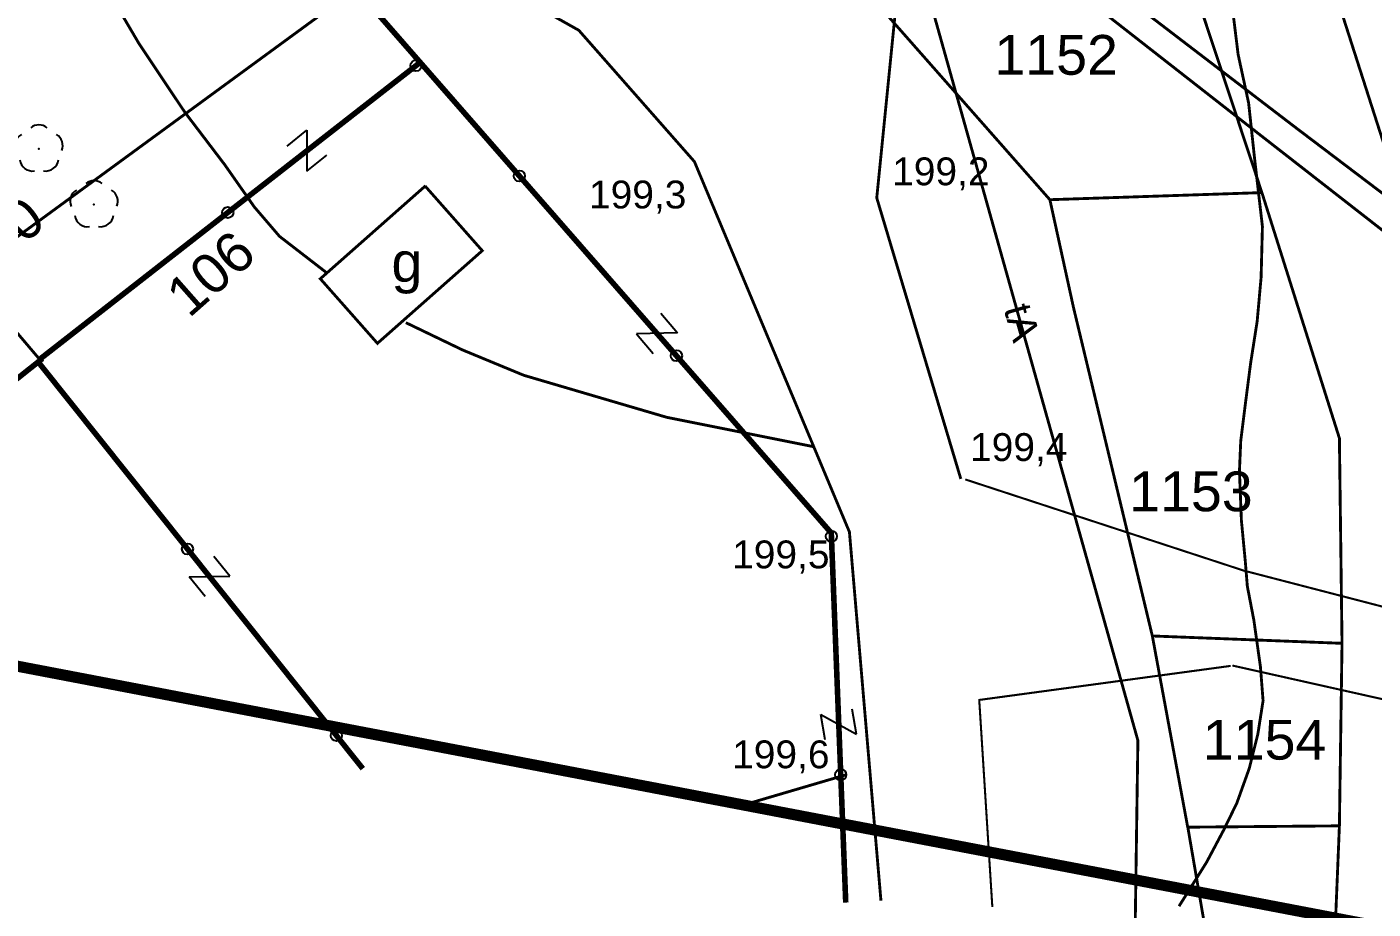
# Model space of a CAD drawing. Extents: x 7572697 to 7573818, y 5546684 to 5547005.
# Drawn here: x 7573426.02 to 7573468.32, y 5546802.56 to 5546830.29 of the extents above; entities that cross this region are included whole.
import ezdxf
from ezdxf.enums import TextEntityAlignment as Align

# ---------------------------------------------------------------- set-up
doc = ezdxf.new("R2010")
doc.units = 0
doc.header["$MEASUREMENT"] = 0
doc.linetypes.add('2', pattern=[1, 0.5, -0.5])
doc.linetypes.add('901', pattern=[0])
doc.styles.add('STYL_ARIAL', font='Arial', dxfattribs={"oblique": 0.1})

# ---------------------------------------------------------------- blocks, each defined once
blk = doc.blocks.new('922')
at = {"color": 0}
for centre, radius, start, end in [((-0.35, 0.1), 0.4, 119.8482, 203.5195), ((0, 0.35), 0.4, 50.114, 129.886), ((0.35, 0.1), 0.4, 336.8845, 60.1518), ((-0.2, -0.3), 0.4, 187.477, 278.4788), ((0.2, -0.275), 0.425, 262.6459, 349.6289)]:
    blk.add_arc(centre, radius, start, end, dxfattribs=at)
blk.add_point((0, 0), dxfattribs=at)
blk = doc.blocks.new('991')
at = {"color": 0}
for p, q in [((-0.4, 0.5), (0.4, 0.5)), ((0.4, 0.5), (-0.4, -0.5)), ((-0.4, -0.5), (0.4, -0.5))]:
    blk.add_line(p, q, dxfattribs=at)

msp = doc.modelspace()

# ---------------------------------------------------------------- linework, layer by layer
at = {"color": 30, "const_width": 0.09}
msp.add_lwpolyline([(7573407.2079, 5546865.3642), (7573413.9766, 5546858.0177), (7573434.1176, 5546846.2963), (7573453.8294, 5546833.1386), (7573460.9283, 5546807.8632), (7573460.8457, 5546802.1676)], dxfattribs=at)
at = {"color": 3, "linetype": '901', "const_width": 0.175}
for points in [[(7573406.7127, 5546864.9267), (7573414.1418, 5546856.7135), (7573421.5296, 5546848.4012), (7573422.5201, 5546847.2868), (7573436.3877, 5546831.4546), (7573451.2953, 5546814.3843), (7573451.7493, 5546802.7702)], [(7573426.422, 5546819.842), (7573438.3783, 5546829.1752)], [(7573418.443, 5546813.452), (7573426.5128, 5546819.8682)], [(7573426.39, 5546819.7444), (7573436.5765, 5546806.9783)]]:
    msp.add_lwpolyline(points, dxfattribs=at)
at = {"color": 0, "const_width": 0.09}
for points in [[(7573467.0944, 5546801.1358), (7573467.2595, 5546805.1805), (7573467.342, 5546810.9174), (7573467.2595, 5546817.3642), (7573464.8244, 5546825.0822), (7573462.7608, 5546831.3143), (7573459.1288, 5546835.9534), (7573450.0076, 5546843.7126), (7573444.1551, 5546847.3611), (7573442.174, 5546848.4755), (7573439.1611, 5546850.374), (7573432.5988, 5546854.1298), (7573428.2239, 5546855.5331), (7573423.428, 5546858.3148), (7573417.7324, 5546862.4008), (7573415.6688, 5546863.9279)], [(7573426.1438, 5546861.8725), (7573430.3123, 5546858.4881), (7573446.9452, 5546849.8209), (7573456.2728, 5546844.1088), (7573461.1512, 5546840.3117), (7573466.8881, 5546832.1232), (7573470.0248, 5546822.3416), (7573470.1074, 5546811.6768), (7573470.1486, 5546805.7748), (7573470.1074, 5546800.8469)], [(7573462.4967, 5546805.1227), (7573461.3823, 5546811.1485), (7573458.906, 5546821.4666), (7573458.1631, 5546824.8592), (7573452.9627, 5546830.7612), (7573444.2542, 5546840.7492), (7573433.9031, 5546852.6852), (7573428.5789, 5546858.711), (7573426.3502, 5546861.1048)], [(7573438.5344, 5546825.2877), (7573440.3293, 5546823.2574), (7573437.0354, 5546820.3453), (7573435.2412, 5546822.3748), (7573438.5448, 5546825.2955)], [(7573458.1631, 5546824.8593), (7573464.8245, 5546825.0822)], [(7573467.3421, 5546810.9174), (7573461.3823, 5546811.1485)], [(7573462.4967, 5546805.1393), (7573467.2596, 5546805.1806)], [(7573463.4872, 5546799.3611), (7573462.4967, 5546805.1393)]]:
    msp.add_lwpolyline(points, dxfattribs=at)
at = {"color": 0, "linetype": '2'}
for points, const_width in [([(7573410.6189, 5546863.0727), (7573426.2759, 5546845.735), (7573436.7591, 5546833.898), (7573443.3627, 5546830.1835), (7573446.9947, 5546826.0562), (7573451.8649, 5546814.4173), (7573452.8554, 5546802.828)], 0.09), ([(7573455.3648, 5546816.0847), (7573452.7234, 5546824.917), (7573453.3837, 5546831.5206), (7573455.6124, 5546834.905)], 0.09), ([(7573447.0481, 5546825.8278), (7573447.0473, 5546825.829), (7573447.0465, 5546825.8302), (7573447.0458, 5546825.8313), (7573447.0451, 5546825.8326), (7573447.0445, 5546825.8338), (7573447.0439, 5546825.8351), (7573447.0433, 5546825.8364), (7573447.0428, 5546825.8377), (7573447.0424, 5546825.839), (7573447.042, 5546825.8403), (7573447.0416, 5546825.8417), (7573447.0413, 5546825.843), (7573447.041, 5546825.8444), (7573447.0408, 5546825.8458), (7573447.0406, 5546825.8471), (7573447.0405, 5546825.8485), (7573447.0404, 5546825.8499), (7573447.0404, 5546825.8513), (7573447.0404, 5546825.8527), (7573447.0405, 5546825.8541), (7573447.0406, 5546825.8555), (7573447.0407, 5546825.8569), (7573447.0409, 5546825.8583), (7573447.0412, 5546825.8596), (7573447.0415, 5546825.861), (7573447.0419, 5546825.8624), (7573447.0423, 5546825.8637), (7573447.0427, 5546825.865), (7573447.0432, 5546825.8663), (7573447.0438, 5546825.8676), (7573447.0443, 5546825.8689), (7573447.045, 5546825.8701), (7573447.0456, 5546825.8713), (7573447.0464, 5546825.8725), (7573447.0471, 5546825.8737), (7573447.0479, 5546825.8749), (7573447.0487, 5546825.876), (7573447.0496, 5546825.8771), (7573447.0505, 5546825.8781), (7573447.0515, 5546825.8792), (7573447.0525, 5546825.8801), (7573447.0535, 5546825.8811), (7573447.0545, 5546825.882), (7573447.0556, 5546825.8829), (7573447.0567, 5546825.8837), (7573447.0579, 5546825.8846), (7573447.059, 5546825.8853), (7573447.0602, 5546825.886), (7573447.0614, 5546825.8867), (7573447.0627, 5546825.8874), (7573447.064, 5546825.888), (7573447.0652, 5546825.8885), (7573447.0665, 5546825.889), (7573447.0679, 5546825.8895), (7573447.0692, 5546825.8899), (7573447.0705, 5546825.8903), (7573447.0719, 5546825.8906), (7573447.0733, 5546825.8908), (7573447.0746, 5546825.8911), (7573447.076, 5546825.8912), (7573447.0774, 5546825.8914), (7573447.0788, 5546825.8914), (7573447.0802, 5546825.8915), (7573447.0816, 5546825.8915), (7573447.083, 5546825.8914), (7573447.0844, 5546825.8913), (7573447.0858, 5546825.8911), (7573447.0872, 5546825.8909), (7573447.0885, 5546825.8906), (7573447.0899, 5546825.8903), (7573447.0912, 5546825.89), (7573447.0926, 5546825.8896), (7573447.0939, 5546825.8891), (7573447.0952, 5546825.8886), (7573447.0965, 5546825.8881), (7573447.0978, 5546825.8875), (7573447.099, 5546825.8869), (7573447.1002, 5546825.8862), (7573447.1014, 5546825.8855), (7573447.1026, 5546825.8847), (7573447.1038, 5546825.8839), (7573447.1049, 5546825.8831), (7573447.106, 5546825.8822), (7573447.107, 5546825.8813), (7573447.108, 5546825.8804), (7573447.109, 5546825.8794), (7573447.11, 5546825.8784), (7573447.1109, 5546825.8773), (7573447.1118, 5546825.8762), (7573447.1126, 5546825.8751), (7573447.1134, 5546825.874), (7573447.1142, 5546825.8728), (7573447.1149, 5546825.8716), (7573447.1156, 5546825.8704), (7573447.1162, 5546825.8692), (7573447.1168, 5546825.8679), (7573447.1174, 5546825.8666), (7573447.1179, 5546825.8653), (7573447.1184, 5546825.864), (7573447.1188, 5546825.8627), (7573447.1191, 5546825.8613), (7573447.1195, 5546825.8599), (7573447.1197, 5546825.8586), (7573447.12, 5546825.8572), (7573447.1201, 5546825.8558), (7573447.1203, 5546825.8544), (7573447.1203, 5546825.853), (7573447.1204, 5546825.8516), (7573447.1203, 5546825.8502), (7573447.1203, 5546825.8488), (7573447.1202, 5546825.8475), (7573447.12, 5546825.8461), (7573447.1198, 5546825.8447), (7573447.1195, 5546825.8433), (7573447.1192, 5546825.842), (7573447.1189, 5546825.8406), (7573447.1185, 5546825.8393), (7573447.118, 5546825.8379), (7573447.1175, 5546825.8366), (7573447.117, 5546825.8353), (7573447.1164, 5546825.8341), (7573447.1158, 5546825.8328), (7573447.1151, 5546825.8316), (7573447.1144, 5546825.8304), (7573447.1136, 5546825.8292), (7573447.1128, 5546825.8281), (7573447.112, 5546825.827), (7573447.1111, 5546825.8259), (7573447.1102, 5546825.8248), (7573447.1092, 5546825.8238), (7573447.1083, 5546825.8228), (7573447.1072, 5546825.8219), (7573447.1062, 5546825.8209), (7573447.1051, 5546825.8201), (7573447.104, 5546825.8192), (7573447.1029, 5546825.8184), (7573447.1017, 5546825.8176), (7573447.1005, 5546825.8169), (7573447.0993, 5546825.8162), (7573447.098, 5546825.8156), (7573447.0968, 5546825.815), (7573447.0955, 5546825.8144), (7573447.0942, 5546825.8139), (7573447.0929, 5546825.8135), (7573447.0915, 5546825.8131), (7573447.0902, 5546825.8127), (7573447.0888, 5546825.8124), (7573447.0875, 5546825.8121), (7573447.0861, 5546825.8119), (7573447.0847, 5546825.8117), (7573447.0833, 5546825.8116), (7573447.0819, 5546825.8115), (7573447.0805, 5546825.8115), (7573447.0791, 5546825.8115), (7573447.0777, 5546825.8116), (7573447.0763, 5546825.8117), (7573447.0749, 5546825.8118), (7573447.0736, 5546825.8121), (7573447.0722, 5546825.8123), (7573447.0708, 5546825.8126), (7573447.0695, 5546825.813), (7573447.0681, 5546825.8134), (7573447.0668, 5546825.8138), (7573447.0655, 5546825.8143), (7573447.0642, 5546825.8149), (7573447.063, 5546825.8155), (7573447.0617, 5546825.8161), (7573447.0605, 5546825.8168), (7573447.0593, 5546825.8175), (7573447.0581, 5546825.8182), (7573447.057, 5546825.819), (7573447.0559, 5546825.8199), (7573447.0548, 5546825.8207), (7573447.0537, 5546825.8217), (7573447.0527, 5546825.8226), (7573447.0517, 5546825.8236), (7573447.0507, 5546825.8246), (7573447.0498, 5546825.8257), (7573447.0481, 5546825.8278)], 0.09), ([(7573452.6911, 5546824.8934), (7573452.6903, 5546824.8945), (7573452.6896, 5546824.8957), (7573452.6888, 5546824.8969), (7573452.6882, 5546824.8981), (7573452.6875, 5546824.8993), (7573452.6869, 5546824.9006), (7573452.6864, 5546824.9019), (7573452.6859, 5546824.9032), (7573452.6854, 5546824.9045), (7573452.685, 5546824.9058), (7573452.6846, 5546824.9072), (7573452.6843, 5546824.9085), (7573452.684, 5546824.9099), (7573452.6838, 5546824.9113), (7573452.6836, 5546824.9127), (7573452.6835, 5546824.9141), (7573452.6834, 5546824.9155), (7573452.6834, 5546824.9168), (7573452.6834, 5546824.9182), (7573452.6835, 5546824.9196), (7573452.6836, 5546824.921), (7573452.6838, 5546824.9224), (7573452.684, 5546824.9238), (7573452.6842, 5546824.9252), (7573452.6846, 5546824.9265), (7573452.6849, 5546824.9279), (7573452.6853, 5546824.9292), (7573452.6858, 5546824.9305), (7573452.6863, 5546824.9318), (7573452.6868, 5546824.9331), (7573452.6874, 5546824.9344), (7573452.688, 5546824.9356), (7573452.6887, 5546824.9369), (7573452.6894, 5546824.9381), (7573452.6902, 5546824.9392), (7573452.6909, 5546824.9404), (7573452.6918, 5546824.9415), (7573452.6927, 5546824.9426), (7573452.6936, 5546824.9437), (7573452.6945, 5546824.9447), (7573452.6955, 5546824.9457), (7573452.6965, 5546824.9466), (7573452.6976, 5546824.9475), (7573452.6987, 5546824.9484), (7573452.6998, 5546824.9493), (7573452.7009, 5546824.9501), (7573452.7021, 5546824.9508), (7573452.7033, 5546824.9516), (7573452.7045, 5546824.9522), (7573452.7057, 5546824.9529), (7573452.707, 5546824.9535), (7573452.7083, 5546824.954), (7573452.7096, 5546824.9545), (7573452.7109, 5546824.955), (7573452.7122, 5546824.9554), (7573452.7136, 5546824.9558), (7573452.7149, 5546824.9561), (7573452.7163, 5546824.9564), (7573452.7177, 5546824.9566), (7573452.7191, 5546824.9568), (7573452.7205, 5546824.9569), (7573452.7219, 5546824.957), (7573452.7232, 5546824.957), (7573452.7246, 5546824.957), (7573452.726, 5546824.9569), (7573452.7274, 5546824.9568), (7573452.7288, 5546824.9566), (7573452.7302, 5546824.9564), (7573452.7316, 5546824.9562), (7573452.7329, 5546824.9558), (7573452.7343, 5546824.9555), (7573452.7356, 5546824.9551), (7573452.7369, 5546824.9546), (7573452.7382, 5546824.9541), (7573452.7395, 5546824.9536), (7573452.7408, 5546824.953), (7573452.742, 5546824.9524), (7573452.7433, 5546824.9517), (7573452.7445, 5546824.951), (7573452.7456, 5546824.9502), (7573452.7468, 5546824.9495), (7573452.7479, 5546824.9486), (7573452.749, 5546824.9477), (7573452.7501, 5546824.9468), (7573452.7511, 5546824.9459), (7573452.7521, 5546824.9449), (7573452.753, 5546824.9439), (7573452.7539, 5546824.9428), (7573452.7548, 5546824.9417), (7573452.7557, 5546824.9406), (7573452.7565, 5546824.9395), (7573452.7572, 5546824.9383), (7573452.758, 5546824.9371), (7573452.7586, 5546824.9359), (7573452.7593, 5546824.9347), (7573452.7599, 5546824.9334), (7573452.7604, 5546824.9321), (7573452.7609, 5546824.9308), (7573452.7614, 5546824.9295), (7573452.7618, 5546824.9282), (7573452.7622, 5546824.9268), (7573452.7625, 5546824.9255), (7573452.7628, 5546824.9241), (7573452.763, 5546824.9227), (7573452.7632, 5546824.9213), (7573452.7633, 5546824.9199), (7573452.7634, 5546824.9185), (7573452.7634, 5546824.9172), (7573452.7634, 5546824.9158), (7573452.7633, 5546824.9144), (7573452.7632, 5546824.913), (7573452.763, 5546824.9116), (7573452.7628, 5546824.9102), (7573452.7626, 5546824.9088), (7573452.7622, 5546824.9075), (7573452.7619, 5546824.9061), (7573452.7615, 5546824.9048), (7573452.761, 5546824.9035), (7573452.7605, 5546824.9022), (7573452.76, 5546824.9009), (7573452.7594, 5546824.8996), (7573452.7588, 5546824.8984), (7573452.7581, 5546824.8971), (7573452.7574, 5546824.8959), (7573452.7566, 5546824.8948), (7573452.7559, 5546824.8936), (7573452.755, 5546824.8925), (7573452.7541, 5546824.8914), (7573452.7532, 5546824.8903), (7573452.7523, 5546824.8893), (7573452.7513, 5546824.8883), (7573452.7503, 5546824.8874), (7573452.7492, 5546824.8865), (7573452.7481, 5546824.8856), (7573452.747, 5546824.8847), (7573452.7459, 5546824.8839), (7573452.7447, 5546824.8832), (7573452.7435, 5546824.8824), (7573452.7423, 5546824.8818), (7573452.7411, 5546824.8811), (7573452.7398, 5546824.8805), (7573452.7385, 5546824.88), (7573452.7372, 5546824.8795), (7573452.7359, 5546824.879), (7573452.7346, 5546824.8786), (7573452.7332, 5546824.8782), (7573452.7319, 5546824.8779), (7573452.7305, 5546824.8776), (7573452.7291, 5546824.8774), (7573452.7277, 5546824.8772), (7573452.7263, 5546824.8771), (7573452.7249, 5546824.877), (7573452.7236, 5546824.877), (7573452.7222, 5546824.877), (7573452.7208, 5546824.8771), (7573452.7194, 5546824.8772), (7573452.718, 5546824.8774), (7573452.7166, 5546824.8776), (7573452.7152, 5546824.8778), (7573452.7139, 5546824.8782), (7573452.7125, 5546824.8785), (7573452.7112, 5546824.8789), (7573452.7099, 5546824.8794), (7573452.7086, 5546824.8799), (7573452.7073, 5546824.8804), (7573452.706, 5546824.881), (7573452.7048, 5546824.8816), (7573452.7035, 5546824.8823), (7573452.7023, 5546824.883), (7573452.7012, 5546824.8838), (7573452.7, 5546824.8845), (7573452.6989, 5546824.8854), (7573452.6978, 5546824.8863), (7573452.6967, 5546824.8872), (7573452.6957, 5546824.8881), (7573452.6947, 5546824.8891), (7573452.6938, 5546824.8901), (7573452.6929, 5546824.8912), (7573452.6911, 5546824.8934)], 0.09), ([(7573464.25, 5546813.204), (7573455.5053, 5546816.0682)], 0.065), ([(7573450.9957, 5546814.033), (7573450.9947, 5546814.0344), (7573450.9938, 5546814.0359), (7573450.9929, 5546814.0374), (7573450.992, 5546814.0389), (7573450.9912, 5546814.0404), (7573450.9905, 5546814.042), (7573450.9898, 5546814.0436), (7573450.9892, 5546814.0452), (7573450.9886, 5546814.0469), (7573450.9881, 5546814.0486), (7573450.9876, 5546814.0502), (7573450.9872, 5546814.0519), (7573450.9869, 5546814.0536), (7573450.9866, 5546814.0554), (7573450.9864, 5546814.0571), (7573450.9862, 5546814.0588), (7573450.9861, 5546814.0606), (7573450.9861, 5546814.0623), (7573450.9861, 5546814.0641), (7573450.9862, 5546814.0658), (7573450.9863, 5546814.0676), (7573450.9865, 5546814.0693), (7573450.9868, 5546814.071), (7573450.9871, 5546814.0727), (7573450.9875, 5546814.0744), (7573450.988, 5546814.0761), (7573450.9885, 5546814.0778), (7573450.989, 5546814.0794), (7573450.9897, 5546814.0811), (7573450.9903, 5546814.0827), (7573450.9911, 5546814.0843), (7573450.9918, 5546814.0858), (7573450.9927, 5546814.0874), (7573450.9936, 5546814.0889), (7573450.9945, 5546814.0903), (7573450.9955, 5546814.0918), (7573450.9966, 5546814.0932), (7573450.9977, 5546814.0945), (7573450.9988, 5546814.0958), (7573451, 5546814.0971), (7573451.0012, 5546814.0984), (7573451.0025, 5546814.0995), (7573451.0038, 5546814.1007), (7573451.0052, 5546814.1018), (7573451.0065, 5546814.1029), (7573451.008, 5546814.1039), (7573451.0094, 5546814.1048), (7573451.0109, 5546814.1057), (7573451.0124, 5546814.1066), (7573451.014, 5546814.1074), (7573451.0156, 5546814.1081), (7573451.0172, 5546814.1088), (7573451.0188, 5546814.1094), (7573451.0205, 5546814.11), (7573451.0221, 5546814.1105), (7573451.0238, 5546814.111), (7573451.0255, 5546814.1114), (7573451.0272, 5546814.1117), (7573451.0289, 5546814.112), (7573451.0307, 5546814.1122), (7573451.0324, 5546814.1124), (7573451.0341, 5546814.1125), (7573451.0359, 5546814.1125), (7573451.0376, 5546814.1125), (7573451.0394, 5546814.1124), (7573451.0411, 5546814.1123), (7573451.0429, 5546814.1121), (7573451.0446, 5546814.1118), (7573451.0463, 5546814.1115), (7573451.048, 5546814.1111), (7573451.0497, 5546814.1106), (7573451.0514, 5546814.1101), (7573451.053, 5546814.1096), (7573451.0546, 5546814.1089), (7573451.0562, 5546814.1083), (7573451.0578, 5546814.1075), (7573451.0594, 5546814.1068), (7573451.0609, 5546814.1059), (7573451.0624, 5546814.105), (7573451.0639, 5546814.1041), (7573451.0653, 5546814.1031), (7573451.0667, 5546814.102), (7573451.0681, 5546814.1009), (7573451.0694, 5546814.0998), (7573451.0707, 5546814.0986), (7573451.0719, 5546814.0974), (7573451.0731, 5546814.0961), (7573451.0743, 5546814.0948), (7573451.0754, 5546814.0935), (7573451.0764, 5546814.0921), (7573451.0774, 5546814.0906), (7573451.0784, 5546814.0892), (7573451.0793, 5546814.0877), (7573451.0801, 5546814.0862), (7573451.0809, 5546814.0846), (7573451.0817, 5546814.083), (7573451.0824, 5546814.0814), (7573451.083, 5546814.0798), (7573451.0836, 5546814.0782), (7573451.0841, 5546814.0765), (7573451.0846, 5546814.0748), (7573451.085, 5546814.0731), (7573451.0853, 5546814.0714), (7573451.0856, 5546814.0697), (7573451.0858, 5546814.0679), (7573451.0859, 5546814.0662), (7573451.086, 5546814.0645), (7573451.0861, 5546814.0627), (7573451.0861, 5546814.061), (7573451.086, 5546814.0592), (7573451.0858, 5546814.0575), (7573451.0856, 5546814.0557), (7573451.0854, 5546814.054), (7573451.085, 5546814.0523), (7573451.0846, 5546814.0506), (7573451.0842, 5546814.0489), (7573451.0837, 5546814.0472), (7573451.0831, 5546814.0456), (7573451.0825, 5546814.044), (7573451.0818, 5546814.0424), (7573451.0811, 5546814.0408), (7573451.0803, 5546814.0392), (7573451.0795, 5546814.0377), (7573451.0786, 5546814.0362), (7573451.0776, 5546814.0347), (7573451.0766, 5546814.0333), (7573451.0756, 5546814.0319), (7573451.0745, 5546814.0305), (7573451.0734, 5546814.0292), (7573451.0722, 5546814.0279), (7573451.071, 5546814.0267), (7573451.0697, 5546814.0255), (7573451.0684, 5546814.0243), (7573451.067, 5546814.0232), (7573451.0656, 5546814.0222), (7573451.0642, 5546814.0212), (7573451.0627, 5546814.0202), (7573451.0612, 5546814.0193), (7573451.0597, 5546814.0185), (7573451.0582, 5546814.0177), (7573451.0566, 5546814.0169), (7573451.055, 5546814.0162), (7573451.0534, 5546814.0156), (7573451.0517, 5546814.015), (7573451.05, 5546814.0145), (7573451.0484, 5546814.0141), (7573451.0467, 5546814.0137), (7573451.045, 5546814.0133), (7573451.0432, 5546814.013), (7573451.0415, 5546814.0128), (7573451.0398, 5546814.0127), (7573451.038, 5546814.0126), (7573451.0363, 5546814.0125), (7573451.0345, 5546814.0125), (7573451.0328, 5546814.0126), (7573451.031, 5546814.0128), (7573451.0293, 5546814.013), (7573451.0276, 5546814.0132), (7573451.0259, 5546814.0136), (7573451.0242, 5546814.014), (7573451.0225, 5546814.0144), (7573451.0208, 5546814.0149), (7573451.0192, 5546814.0155), (7573451.0175, 5546814.0161), (7573451.0159, 5546814.0168), (7573451.0143, 5546814.0175), (7573451.0128, 5546814.0183), (7573451.0113, 5546814.0191), (7573451.0098, 5546814.02), (7573451.0083, 5546814.021), (7573451.0068, 5546814.022), (7573451.0055, 5546814.023), (7573451.0041, 5546814.0241), (7573451.0028, 5546814.0252), (7573451.0015, 5546814.0264), (7573451.0003, 5546814.0276), (7573450.9991, 5546814.0289), (7573450.9979, 5546814.0302), (7573450.9957, 5546814.033)], 0.09), ([(7573504.221, 5546790.198), (7573498.596, 5546793.56), (7573493.898, 5546796.618), (7573489.393, 5546801.929), (7573485.701, 5546805.247), (7573475.482, 5546810.287), (7573464.25, 5546813.204)], 0.065), ([(7573463.8423, 5546810.2075), (7573455.918, 5546809.1344)], 0.065), ([(7573463.898, 5546810.219), (7573475.588, 5546807.598), (7573484.093, 5546803.477), (7573487.719, 5546800.45), (7573492.542, 5546795.01), (7573497.079, 5546791.988), (7573502.557, 5546788.8)], 0.065), ([(7573456.3553, 5546802.6299), (7573455.9426, 5546809.151)], 0.065), ([(7573451.7637, 5546806.7865), (7573448.3903, 5546805.7943)], 0.09), ([(7573451.2603, 5546806.8892), (7573451.2593, 5546806.8906), (7573451.2584, 5546806.8921), (7573451.2575, 5546806.8936), (7573451.2566, 5546806.8951), (7573451.2558, 5546806.8967), (7573451.2551, 5546806.8983), (7573451.2544, 5546806.8999), (7573451.2537, 5546806.9015), (7573451.2532, 5546806.9031), (7573451.2527, 5546806.9048), (7573451.2522, 5546806.9065), (7573451.2518, 5546806.9082), (7573451.2515, 5546806.9099), (7573451.2512, 5546806.9116), (7573451.251, 5546806.9133), (7573451.2508, 5546806.9151), (7573451.2507, 5546806.9168), (7573451.2507, 5546806.9186), (7573451.2507, 5546806.9203), (7573451.2508, 5546806.9221), (7573451.2509, 5546806.9238), (7573451.2511, 5546806.9255), (7573451.2514, 5546806.9273), (7573451.2517, 5546806.929), (7573451.2521, 5546806.9307), (7573451.2526, 5546806.9324), (7573451.2531, 5546806.934), (7573451.2536, 5546806.9357), (7573451.2542, 5546806.9373), (7573451.2549, 5546806.9389), (7573451.2556, 5546806.9405), (7573451.2564, 5546806.9421), (7573451.2573, 5546806.9436), (7573451.2582, 5546806.9451), (7573451.2591, 5546806.9466), (7573451.2601, 5546806.948), (7573451.2611, 5546806.9494), (7573451.2622, 5546806.9508), (7573451.2634, 5546806.9521), (7573451.2646, 5546806.9534), (7573451.2658, 5546806.9546), (7573451.2671, 5546806.9558), (7573451.2684, 5546806.9569), (7573451.2697, 5546806.958), (7573451.2711, 5546806.9591), (7573451.2725, 5546806.9601), (7573451.274, 5546806.9611), (7573451.2755, 5546806.962), (7573451.277, 5546806.9628), (7573451.2786, 5546806.9636), (7573451.2802, 5546806.9644), (7573451.2818, 5546806.9651), (7573451.2834, 5546806.9657), (7573451.285, 5546806.9663), (7573451.2867, 5546806.9668), (7573451.2884, 5546806.9672), (7573451.2901, 5546806.9676), (7573451.2918, 5546806.968), (7573451.2935, 5546806.9682), (7573451.2953, 5546806.9685), (7573451.297, 5546806.9686), (7573451.2987, 5546806.9687), (7573451.3005, 5546806.9688), (7573451.3022, 5546806.9687), (7573451.304, 5546806.9687), (7573451.3057, 5546806.9685), (7573451.3074, 5546806.9683), (7573451.3092, 5546806.968), (7573451.3109, 5546806.9677), (7573451.3126, 5546806.9673), (7573451.3143, 5546806.9669), (7573451.3159, 5546806.9664), (7573451.3176, 5546806.9658), (7573451.3192, 5546806.9652), (7573451.3208, 5546806.9645), (7573451.3224, 5546806.9638), (7573451.324, 5546806.963), (7573451.3255, 5546806.9622), (7573451.327, 5546806.9613), (7573451.3285, 5546806.9603), (7573451.3299, 5546806.9593), (7573451.3313, 5546806.9583), (7573451.3327, 5546806.9572), (7573451.334, 5546806.956), (7573451.3353, 5546806.9549), (7573451.3365, 5546806.9536), (7573451.3377, 5546806.9524), (7573451.3388, 5546806.951), (7573451.34, 5546806.9497), (7573451.341, 5546806.9483), (7573451.342, 5546806.9469), (7573451.343, 5546806.9454), (7573451.3439, 5546806.9439), (7573451.3447, 5546806.9424), (7573451.3455, 5546806.9409), (7573451.3463, 5546806.9393), (7573451.347, 5546806.9377), (7573451.3476, 5546806.936), (7573451.3482, 5546806.9344), (7573451.3487, 5546806.9327), (7573451.3491, 5546806.931), (7573451.3495, 5546806.9293), (7573451.3499, 5546806.9276), (7573451.3502, 5546806.9259), (7573451.3504, 5546806.9242), (7573451.3505, 5546806.9224), (7573451.3506, 5546806.9207), (7573451.3507, 5546806.919), (7573451.3506, 5546806.9172), (7573451.3506, 5546806.9155), (7573451.3504, 5546806.9137), (7573451.3502, 5546806.912), (7573451.3499, 5546806.9103), (7573451.3496, 5546806.9086), (7573451.3492, 5546806.9069), (7573451.3488, 5546806.9052), (7573451.3483, 5546806.9035), (7573451.3477, 5546806.9018), (7573451.3471, 5546806.9002), (7573451.3464, 5546806.8986), (7573451.3457, 5546806.897), (7573451.3449, 5546806.8955), (7573451.3441, 5546806.8939), (7573451.3432, 5546806.8924), (7573451.3422, 5546806.891), (7573451.3412, 5546806.8895), (7573451.3402, 5546806.8881), (7573451.3391, 5546806.8868), (7573451.338, 5546806.8854), (7573451.3368, 5546806.8842), (7573451.3355, 5546806.8829), (7573451.3343, 5546806.8817), (7573451.333, 5546806.8806), (7573451.3316, 5546806.8795), (7573451.3302, 5546806.8784), (7573451.3288, 5546806.8774), (7573451.3273, 5546806.8765), (7573451.3258, 5546806.8756), (7573451.3243, 5546806.8747), (7573451.3228, 5546806.8739), (7573451.3212, 5546806.8732), (7573451.3196, 5546806.8725), (7573451.3179, 5546806.8718), (7573451.3163, 5546806.8713), (7573451.3146, 5546806.8708), (7573451.3129, 5546806.8703), (7573451.3113, 5546806.8699), (7573451.3095, 5546806.8696), (7573451.3078, 5546806.8693), (7573451.3061, 5546806.8691), (7573451.3043, 5546806.8689), (7573451.3026, 5546806.8688), (7573451.3009, 5546806.8688), (7573451.2991, 5546806.8688), (7573451.2974, 5546806.8689), (7573451.2956, 5546806.869), (7573451.2939, 5546806.8692), (7573451.2922, 5546806.8695), (7573451.2905, 5546806.8698), (7573451.2888, 5546806.8702), (7573451.2871, 5546806.8706), (7573451.2854, 5546806.8712), (7573451.2837, 5546806.8717), (7573451.2821, 5546806.8723), (7573451.2805, 5546806.873), (7573451.2789, 5546806.8737), (7573451.2774, 5546806.8745), (7573451.2758, 5546806.8754), (7573451.2743, 5546806.8763), (7573451.2729, 5546806.8772), (7573451.2714, 5546806.8782), (7573451.27, 5546806.8792), (7573451.2687, 5546806.8803), (7573451.2674, 5546806.8815), (7573451.2661, 5546806.8827), (7573451.2648, 5546806.8839), (7573451.2636, 5546806.8852), (7573451.2625, 5546806.8865), (7573451.2603, 5546806.8892)], 0.09)]:
    msp.add_lwpolyline(points, dxfattribs=dict(at, const_width=const_width))
at = {"color": 37, "const_width": 0.09}
for points in [[(7573424.8022, 5546860.1397), (7573428.5394, 5546857.2624), (7573431.8798, 5546854.4842), (7573436.1859, 5546851.0248), (7573441.4115, 5546845.667), (7573445.9358, 5546841.2153), (7573449.8715, 5546838.338), (7573455.5931, 5546834.0716), (7573464.7014, 5546826.9477), (7573476.3894, 5546817.8327), (7573484.0359, 5546811.9656), (7573487.707, 5546808.4929), (7573493.0119, 5546797.2746)], [(7573442.483, 5546843.8347), (7573446.121, 5546841.1889), (7573454.3231, 5546835.5995), (7573457.8222, 5546833.2976), (7573465.859, 5546827.1461), (7573474.2992, 5546820.7498), (7573486.007, 5546811.9854)], [(7573435.4148, 5546822.5829), (7573433.9596, 5546823.7074), (7573433.1658, 5546824.6334), (7573432.2398, 5546825.9563), (7573430.983, 5546827.61), (7573429.5278, 5546829.7928), (7573428.8664, 5546830.9173)], [(7573450.7606, 5546817.0928), (7573446.1304, 5546818.0188), (7573441.6325, 5546819.3418), (7573439.7142, 5546820.1355), (7573437.9283, 5546820.9954)]]:
    msp.add_lwpolyline(points, dxfattribs=at)
at = {"color": 5, "const_width": 0.09}
msp.add_lwpolyline([(7573449.3142, 5546840.9639), (7573408.5699, 5546811.1403)], dxfattribs=at)
at = {"color": 3, "const_width": 0.09}
msp.add_lwpolyline([(7573411.459, 5546837.476), (7573426.422, 5546819.842)], dxfattribs=at)
at = {"color": 29, "const_width": 0.09}
msp.add_lwpolyline([(7573463.8298, 5546831.4464), (7573464.0774, 5546829.424), (7573464.4076, 5546827.897), (7573464.5933, 5546826.1635), (7573464.841, 5546824.0173), (7573464.7997, 5546822.4201), (7573464.6759, 5546821.0375), (7573464.4695, 5546819.7167), (7573464.3044, 5546818.4373), (7573464.16, 5546817.2816), (7573464.1187, 5546816.3241), (7573464.1806, 5546814.7764), (7573464.3044, 5546813.4763), (7573464.3663, 5546812.7128), (7573464.5727, 5546811.6397), (7573464.7791, 5546810.1745), (7573464.8616, 5546809.1138), (7573464.6965, 5546808.0614), (7573464.4283, 5546806.9883), (7573464.0362, 5546805.8945), (7573463.6234, 5546805.0485), (7573463.0869, 5546804.0373), (7573462.2202, 5546802.6546)], dxfattribs=at)
at = {"color": 6, "const_width": 0.35}
msp.add_lwpolyline([(7573349.4716, 5546824.7787), (7573649.9357, 5546767.3274), (7573817.4093, 5546770.1055), (7573792.5736, 5546784.4967)], dxfattribs=at)
at = {"color": 0}
for centre in [(7573438.246, 5546829.072), (7573441.4965, 5546825.6047), (7573432.334, 5546824.457), (7573446.4298, 5546819.9556), (7573451.2993, 5546814.2812), (7573431.0678, 5546813.882), (7573435.7456, 5546808.0196), (7573451.5923, 5546806.7869)]:
    msp.add_circle(centre, 0.175, dxfattribs=at)

# ---------------------------------------------------------------- block references
for p in [(7573426.4, 5546826.46, 199.56), (7573428.13, 5546824.71, 199.59)]:
    msp.add_blockref('922', p, dxfattribs=at)
for p, rotation in [((7573434.82, 5546826.4), 38.4512), ((7573445.82, 5546820.66), 310.48499), ((7573431.76, 5546813.02), 129.3796), ((7573451.53, 5546808.37), 100.00978)]:
    msp.add_blockref('991', p, dxfattribs=dict(at, rotation=rotation))

# ---------------------------------------------------------------- texts
at = {"color": 0, "style": 'STYL_ARIAL'}
for s, height, p in [('1152', 1.25, (7573456.4177, 5546830.0364)), ('199,2', 0.875, (7573453.208, 5546826.1875)), ('199,3', 0.875, (7573443.683, 5546825.4599)), ('g', 1.25, (7573437.4762, 5546823.5264)), ('199,4', 0.875, (7573455.6554, 5546817.5224)), ('1153', 1.25, (7573460.651, 5546816.3177)), ('199,5', 0.875, (7573448.1809, 5546814.149)), ('1154', 1.25, (7573462.9662, 5546808.5125)), ('199,6', 0.875, (7573448.1809, 5546807.8651))]:
    msp.add_text(s, height=height, dxfattribs=at).set_placement(p, align=Align.TOP_LEFT)
for s, height, rotation, p in [('wBD150', 1.25, 38.7581, (7573420.7552, 5546820.9077)), ('tA', 0.875, 285.9454, (7573457.5458, 5546821.6752))]:
    msp.add_text(s, height=height, rotation=rotation, dxfattribs=at).set_placement(p, align=Align.TOP_LEFT)
at = {"color": 3, "style": 'STYL_ARIAL'}
msp.add_text('106', height=1.25, rotation=41.4237, dxfattribs=at).set_placement((7573430.2849, 5546822.0516), align=Align.TOP_LEFT)

doc.saveas('drawing.dxf')
